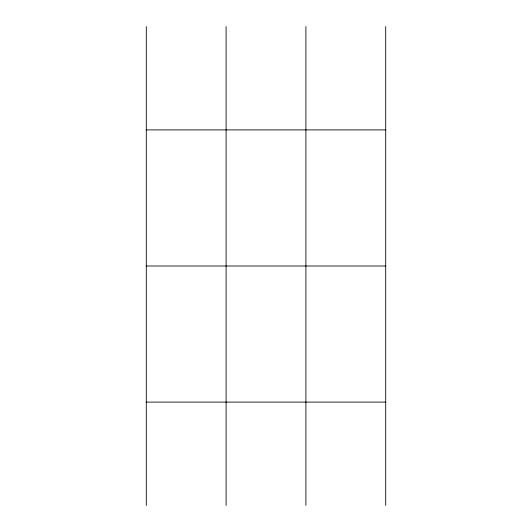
<?xml version="1.0" encoding="UTF-8"?>
<svg xmlns="http://www.w3.org/2000/svg" width="532" height="532" viewBox="0 0 532 532"><rect width="100%" height="100%" fill="white"/><g stroke="black" fill="none" stroke-linecap="round" stroke-linejoin="round"><path stroke-width="0.8" d="M146.3 129.888L385.7 129.888M146.3 266L385.7 266M146.3 402.112L385.7 402.112M385.7 26.6L385.7 505.4M305.9 26.6L305.9 505.4M226.1 26.6L226.1 505.4M146.3 26.6L146.3 505.4"/></g></svg>
